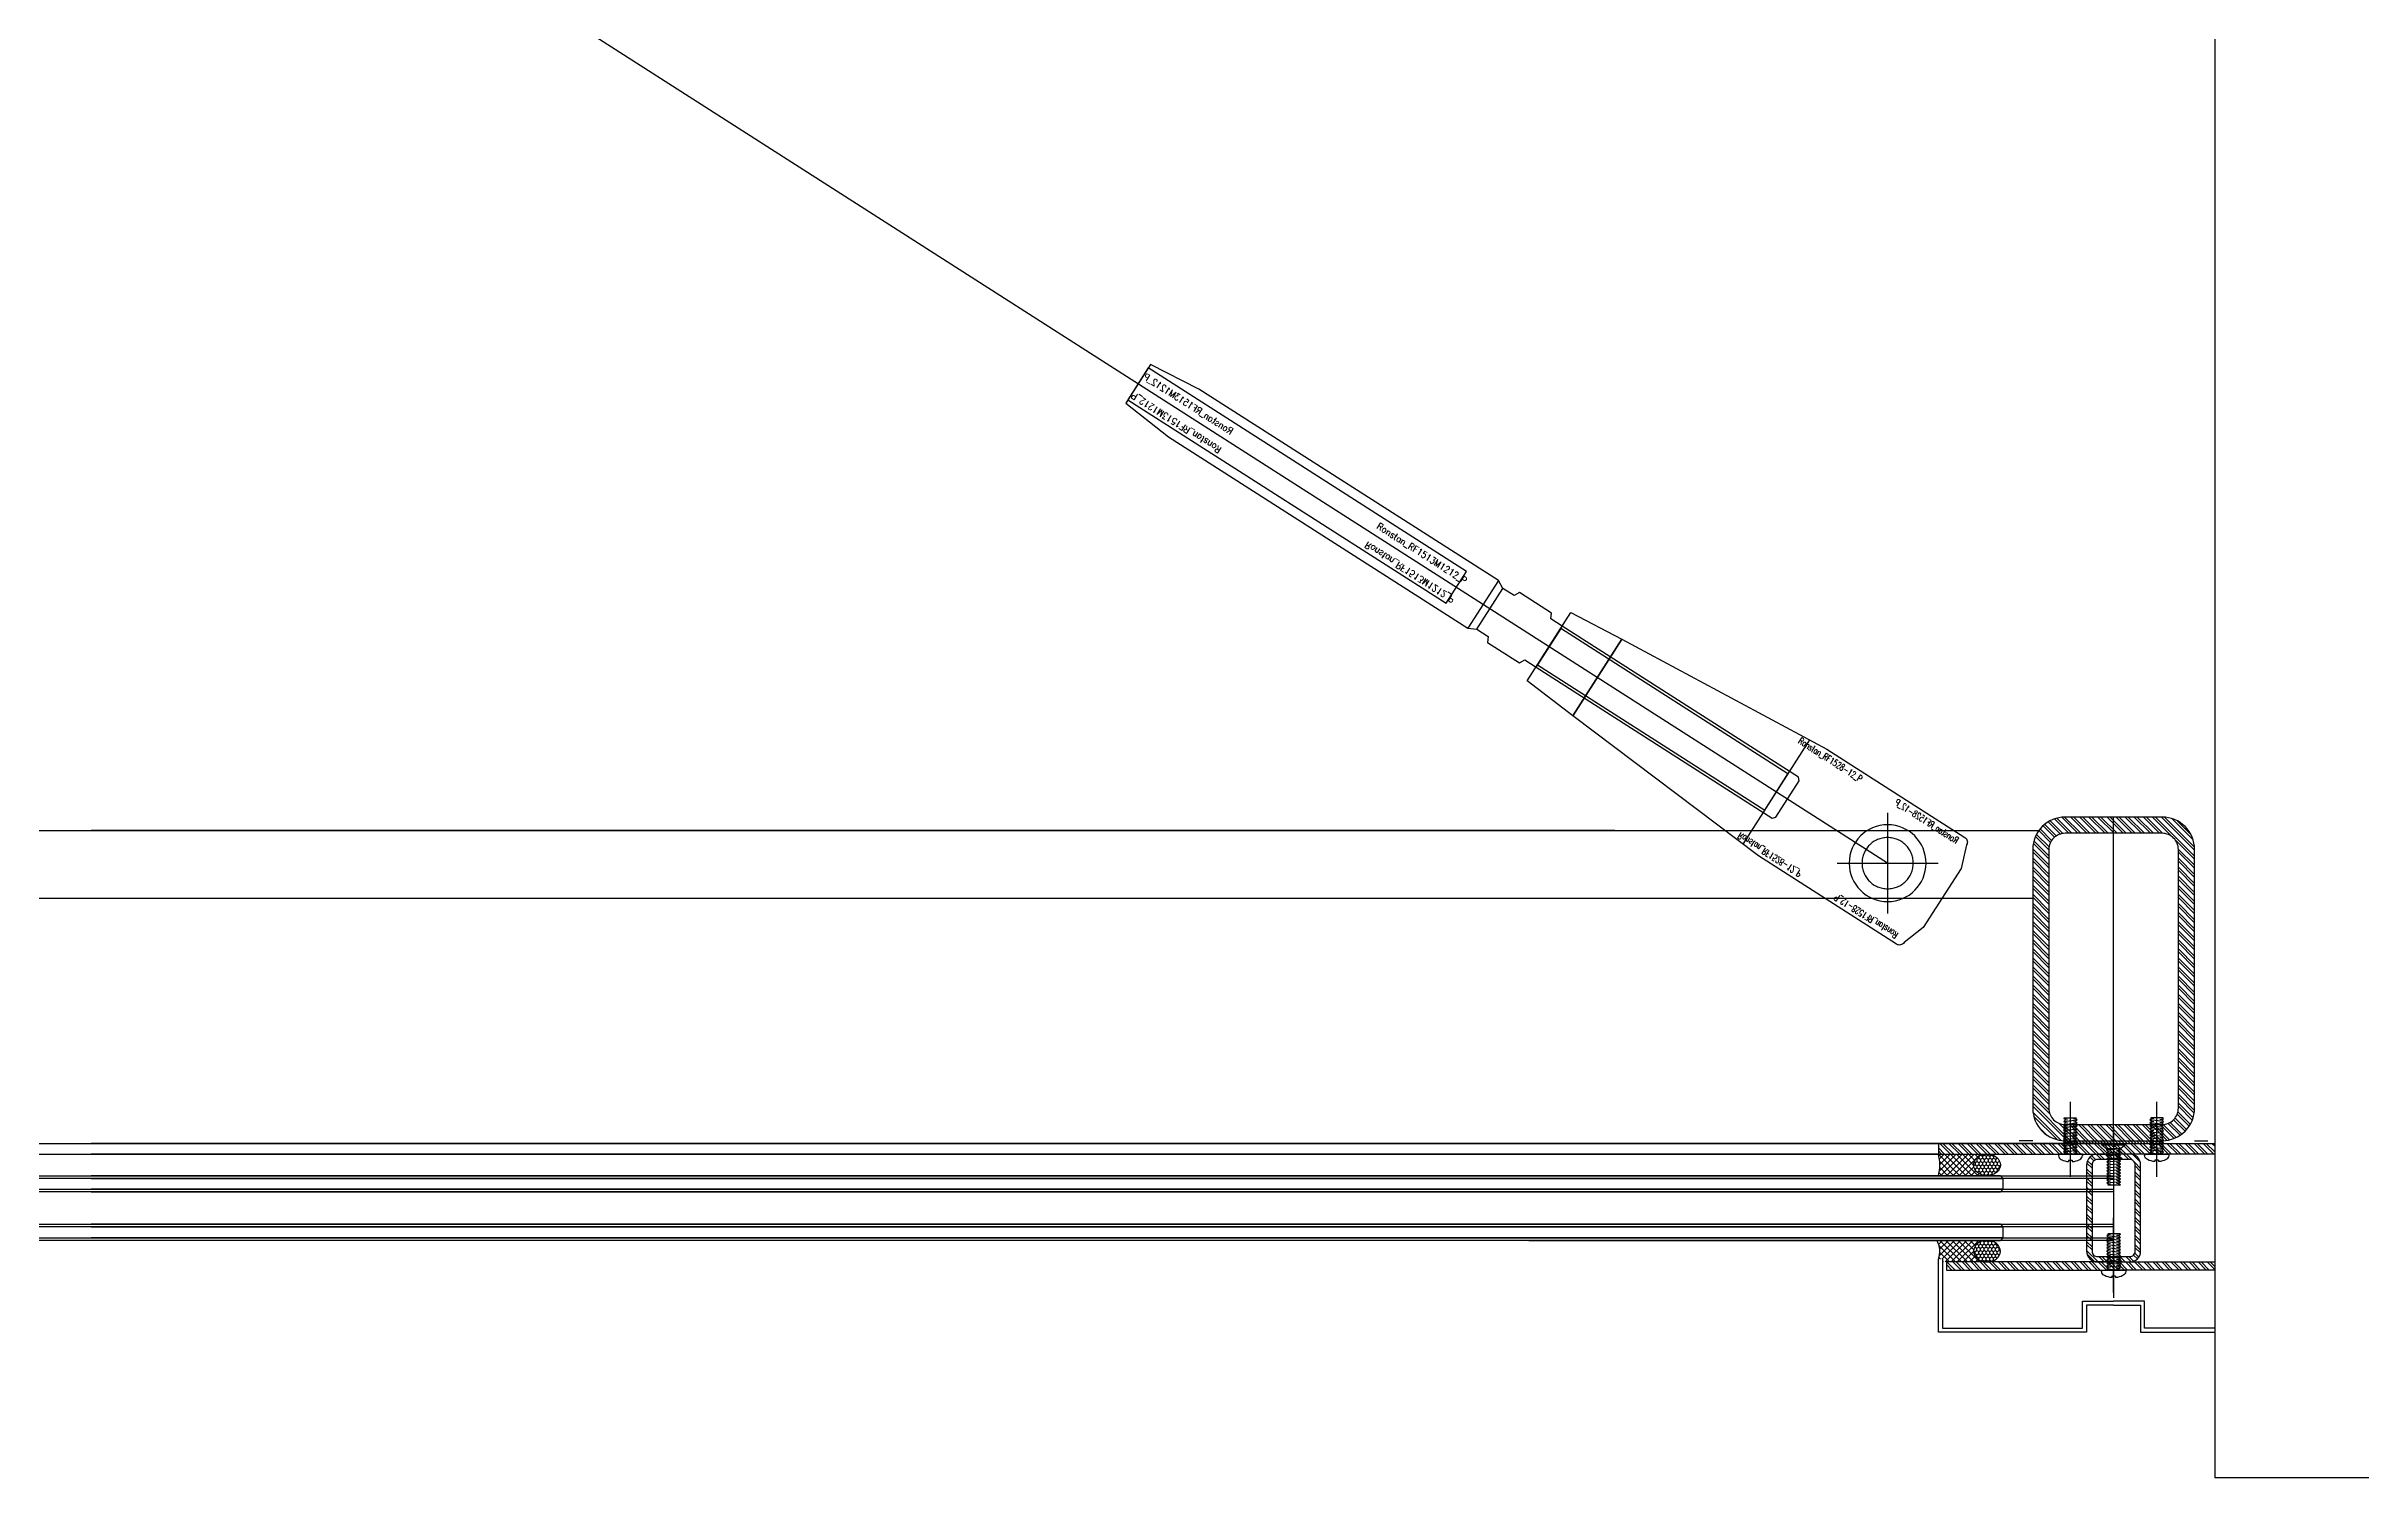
# Model space of a CAD drawing. Extents: x -163000 to 184253, y -124935 to 90032.
# Drawn here: x -106517 to -105658, y 34432 to 34963 of the extents above; entities that cross this region are included whole.
import ezdxf

# ---------------------------------------------------------------- set-up
doc = ezdxf.new("R2010")
doc.units = 0
doc.header["$LTSCALE"] = 1000
doc.header["$MEASUREMENT"] = 0
doc.linetypes.add('CENTER', pattern=[2, 1.25, -0.25, 0.25, -0.25])
doc.linetypes.add('HIDDEN', pattern=[0.375, 0.25, -0.125])
doc.layers.get('0').update_dxf_attribs({"linetype": 'CONTINUOUS'})
for name, color, linetype in [('2', 7, 'CONTINUOUS'), ('5', 5, 'CENTER'), ('Aux (not print)', 11, 'CONTINUOUS'), ('Die No(Not Print)', 11, 'CONTINUOUS'), ('glass-p', 1, 'CONTINUOUS'), ('SS Cable', 9, 'CONTINUOUS'), ('Steel', 30, 'CONTINUOUS'), ('wal', 3, 'CONTINUOUS')]:
    doc.layers.add(name, color=color, linetype=linetype)
doc.styles.add('ROMANS', font='romans', dxfattribs={"width": 0.9})
pattern_1 = [(135, (-25377.6827, 67959.8847), (-1.122532015, -1.122532015), []), (225, (-25377.6827, 67959.8847), (1.122532015, -1.122532015), [])]

# ---------------------------------------------------------------- blocks, each defined once
blk = doc.blocks.new('M5P-12')
at = {"layer": '2'}
for p, q in [((364.54, 386.28), (367.99, 386.28)), ((364.54, 385.78), (364.54, 386.28)), ((364.54, 385.78), (367.99, 385.78)), ((364.54, 385.78), (366.19, 384.48)), ((370.69, 384.48), (366.19, 383.98)), ((370.69, 384.48), (366.19, 384.48)), ((366.19, 383.98), (366.19, 384.48)), ((368.89, 384.28), (366.19, 383.98)), ((366.63, 383.53), (366.19, 383.98)), ((366.63, 383.53), (366.19, 382.98)), ((370.69, 383.48), (366.19, 382.98)), ((366.79, 382.55), (366.19, 382.98)), ((366.79, 382.55), (366.19, 381.98)), ((370.69, 382.48), (366.19, 381.98)), ((366.79, 381.55), (366.19, 381.98)), ((366.79, 381.55), (366.19, 380.98)), ((370.69, 381.48), (366.19, 380.98)), ((366.79, 380.55), (366.19, 380.98)), ((366.79, 380.55), (366.19, 379.98)), ((370.69, 380.48), (366.19, 379.98)), ((366.79, 379.55), (366.19, 379.98)), ((366.79, 379.55), (366.19, 378.98)), ((370.69, 379.48), (366.19, 378.98)), ((366.79, 378.55), (366.19, 378.98)), ((367.44, 383.62), (366.63, 383.53)), ((367.44, 383.62), (366.79, 383.55)), ((367.44, 382.62), (366.79, 382.55)), ((367.44, 381.62), (366.79, 381.55)), ((367.44, 380.62), (366.79, 380.55)), ((367.44, 379.62), (366.79, 379.55)), ((367.99, 385.38), (368.89, 385.38)), ((368.89, 386.28), (372.35, 386.28)), ((368.89, 385.78), (372.35, 385.78)), ((370.09, 383.91), (369.44, 383.84)), ((370.09, 383.91), (369.44, 383.84)), ((370.09, 382.91), (369.44, 382.84)), ((370.09, 381.91), (369.44, 381.84)), ((370.09, 380.91), (369.44, 380.84)), ((370.09, 379.91), (369.44, 379.84)), ((370.09, 378.91), (369.44, 378.84)), ((370.09, 383.91), (370.69, 384.48)), ((370.09, 383.91), (370.48, 384.28)), ((370.09, 383.91), (370.69, 383.48)), ((370.09, 382.91), (370.69, 383.48)), ((370.09, 382.91), (370.69, 382.48)), ((370.09, 381.91), (370.69, 382.48)), ((370.09, 381.91), (370.69, 381.48)), ((370.09, 380.91), (370.69, 381.48)), ((370.09, 380.91), (370.69, 380.48)), ((370.09, 379.91), (370.69, 380.48)), ((370.09, 379.91), (370.69, 379.48)), ((370.09, 378.91), (370.69, 379.48)), ((370.09, 378.91), (370.69, 378.48)), ((372.35, 385.78), (370.69, 384.48)), ((372.35, 385.78), (372.35, 386.28)), ((366.79, 378.55), (366.19, 377.98)), ((370.69, 378.48), (366.19, 377.98)), ((366.79, 377.55), (366.19, 377.98)), ((366.79, 377.55), (366.19, 376.98)), ((370.69, 377.48), (366.19, 376.98)), ((366.79, 376.55), (366.19, 376.98)), ((366.79, 376.55), (366.19, 375.98)), ((370.69, 376.48), (366.19, 375.98)), ((366.79, 375.55), (366.19, 375.98)), ((366.79, 375.55), (366.19, 374.98)), ((370.69, 375.48), (366.19, 374.98)), ((366.79, 374.55), (366.19, 374.98)), ((366.79, 374.55), (366.19, 373.98)), ((370.69, 374.48), (366.19, 373.98)), ((366.79, 373.55), (366.19, 373.98)), ((366.79, 373.55), (366.19, 372.98)), ((370.69, 373.48), (366.19, 372.98)), ((366.79, 372.55), (366.19, 372.98)), ((366.79, 372.55), (366.51, 372.28)), ((370.48, 372.28), (366.51, 372.28)), ((367.44, 378.62), (366.79, 378.55)), ((367.44, 377.62), (366.79, 377.55)), ((367.44, 376.62), (366.79, 376.55)), ((367.44, 375.62), (366.79, 375.55)), ((367.44, 374.62), (366.79, 374.55)), ((367.44, 373.62), (366.79, 373.55)), ((367.44, 372.62), (366.79, 372.55)), ((370.69, 372.48), (368.89, 372.28)), ((370.09, 377.91), (369.44, 377.84)), ((370.09, 376.91), (369.44, 376.84)), ((370.09, 375.91), (369.44, 375.84)), ((370.09, 374.91), (369.44, 374.84)), ((370.09, 373.91), (369.44, 373.84)), ((370.09, 372.91), (369.44, 372.84)), ((370.09, 377.91), (370.69, 378.48)), ((370.09, 377.91), (370.69, 377.48)), ((370.09, 376.91), (370.69, 377.48)), ((370.09, 376.91), (370.69, 376.48)), ((370.09, 375.91), (370.69, 376.48)), ((370.09, 375.91), (370.69, 375.48)), ((370.09, 374.91), (370.69, 375.48)), ((370.09, 374.91), (370.69, 374.48)), ((370.09, 373.91), (370.69, 374.48)), ((370.09, 373.91), (370.69, 373.48)), ((370.09, 372.91), (370.69, 373.48)), ((370.09, 372.91), (370.69, 372.48)), ((370.48, 372.28), (370.69, 372.48))]:
    blk.add_line(p, q, dxfattribs=at)
at = {"layer": '5', "color": 2}
blk.add_line((368.44, 391.72), (368.44, 364.55), dxfattribs=at)
at = {"layer": '5'}
for p, q in [((367.99, 385.38), (367.99, 386.28)), ((368.89, 385.38), (368.89, 386.28))]:
    blk.add_line(p, q, dxfattribs=at)
blk = doc.blocks.new('4.5')
at = {"layer": '2'}
for p, q in [((-226398.88, -193297.85), (-226399.49, -193298.42)), ((-226399.49, -193298.42), (-226394.98, -193297.92)), ((-226398.89, -193298.85), (-226399.49, -193298.42)), ((-226398.89, -193298.85), (-226399.49, -193299.42)), ((-226399.49, -193299.42), (-226394.99, -193298.92)), ((-226398.89, -193299.85), (-226399.49, -193299.42)), ((-226398.89, -193299.85), (-226399.49, -193300.42)), ((-226399.49, -193300.42), (-226394.99, -193299.92)), ((-226399.27, -193295.22), (-226399.48, -193295.42)), ((-226399.48, -193295.42), (-226397.68, -193295.22)), ((-226398.88, -193295.85), (-226399.48, -193295.42)), ((-226398.88, -193295.85), (-226399.48, -193296.42)), ((-226399.48, -193296.42), (-226394.98, -193295.92)), ((-226398.88, -193296.85), (-226399.48, -193296.42)), ((-226398.88, -193296.85), (-226399.48, -193297.42)), ((-226399.48, -193297.42), (-226394.98, -193296.92)), ((-226398.88, -193297.85), (-226399.48, -193297.42)), ((-226399.27, -193295.22), (-226395.3, -193295.22)), ((-226398.89, -193298.85), (-226398.24, -193298.78)), ((-226398.89, -193299.85), (-226398.24, -193299.78)), ((-226398.88, -193295.85), (-226398.23, -193295.78)), ((-226398.88, -193296.85), (-226398.23, -193296.78)), ((-226398.88, -193297.85), (-226398.23, -193297.78)), ((-226396.24, -193298.56), (-226395.59, -193298.48)), ((-226396.24, -193299.56), (-226395.59, -193299.48)), ((-226396.23, -193295.56), (-226395.58, -193295.48)), ((-226396.23, -193296.56), (-226395.58, -193296.48)), ((-226396.23, -193297.56), (-226395.58, -193297.48)), ((-226395.59, -193298.48), (-226394.98, -193297.92)), ((-226395.59, -193298.48), (-226394.99, -193298.92)), ((-226395.59, -193299.48), (-226394.99, -193298.92)), ((-226395.59, -193299.48), (-226394.99, -193299.92)), ((-226395.59, -193300.48), (-226394.99, -193299.92)), ((-226395.58, -193295.48), (-226395.3, -193295.22)), ((-226395.58, -193295.48), (-226394.98, -193295.92)), ((-226395.58, -193296.48), (-226394.98, -193295.92)), ((-226395.58, -193296.48), (-226394.98, -193296.92)), ((-226395.58, -193297.48), (-226394.98, -193296.92)), ((-226395.58, -193297.48), (-226394.98, -193297.92)), ((-226401.24, -193307.22), (-226401.24, -193307.72)), ((-226393.24, -193307.22), (-226401.24, -193307.22)), ((-226398.89, -193300.85), (-226399.49, -193300.42)), ((-226398.89, -193300.85), (-226399.49, -193301.42)), ((-226399.49, -193301.42), (-226394.99, -193300.92)), ((-226398.89, -193301.85), (-226399.49, -193301.42)), ((-226398.89, -193301.85), (-226399.49, -193302.42)), ((-226399.49, -193302.42), (-226394.99, -193301.92)), ((-226398.89, -193302.85), (-226399.49, -193302.42)), ((-226398.89, -193302.85), (-226399.49, -193303.42)), ((-226399.49, -193303.42), (-226394.99, -193302.92)), ((-226398.89, -193303.85), (-226399.49, -193303.42)), ((-226398.89, -193303.85), (-226399.49, -193304.42)), ((-226399.49, -193304.42), (-226394.99, -193303.92)), ((-226398.89, -193304.85), (-226399.49, -193304.42)), ((-226398.89, -193304.85), (-226399.49, -193305.42)), ((-226399.49, -193305.42), (-226394.99, -193304.92)), ((-226398.89, -193305.85), (-226399.49, -193305.42)), ((-226398.89, -193305.85), (-226399.49, -193306.42)), ((-226399.49, -193306.42), (-226394.99, -193305.92)), ((-226398.89, -193306.85), (-226399.49, -193306.42)), ((-226398.89, -193306.85), (-226399.28, -193307.22)), ((-226398.89, -193300.85), (-226398.24, -193300.78)), ((-226398.89, -193301.85), (-226398.24, -193301.78)), ((-226398.89, -193302.85), (-226398.24, -193302.78)), ((-226398.89, -193303.85), (-226398.24, -193303.78)), ((-226398.89, -193304.85), (-226398.24, -193304.78)), ((-226398.89, -193305.85), (-226398.24, -193305.78)), ((-226398.89, -193306.85), (-226398.24, -193306.78)), ((-226397.69, -193307.22), (-226394.99, -193306.92)), ((-226396.24, -193300.56), (-226395.59, -193300.48)), ((-226396.24, -193301.56), (-226395.59, -193301.48)), ((-226396.24, -193302.56), (-226395.59, -193302.48)), ((-226396.24, -193303.56), (-226395.59, -193303.48)), ((-226396.24, -193304.56), (-226395.59, -193304.48)), ((-226396.24, -193305.56), (-226395.59, -193305.48)), ((-226396.24, -193306.56), (-226395.59, -193306.48)), ((-226395.59, -193300.48), (-226394.99, -193300.92)), ((-226395.59, -193301.48), (-226394.99, -193300.92)), ((-226395.59, -193301.48), (-226394.99, -193301.92)), ((-226395.59, -193302.48), (-226394.99, -193301.92)), ((-226395.59, -193302.48), (-226394.99, -193302.92)), ((-226395.59, -193303.48), (-226394.99, -193302.92)), ((-226395.59, -193303.48), (-226394.99, -193303.92)), ((-226395.59, -193304.48), (-226394.99, -193303.92)), ((-226395.59, -193304.48), (-226394.99, -193304.92)), ((-226395.59, -193305.48), (-226394.99, -193304.92)), ((-226395.59, -193305.48), (-226394.99, -193305.92)), ((-226395.59, -193306.48), (-226394.99, -193305.92)), ((-226395.59, -193306.48), (-226394.99, -193306.92)), ((-226395.31, -193307.22), (-226394.99, -193306.92)), ((-226393.24, -193307.22), (-226393.24, -193307.72)), ((-226397.84, -193309.21), (-226396.64, -193309.21)), ((-226397.84, -193309.21), (-226397.84, -193309.69)), ((-226396.64, -193309.21), (-226396.64, -193309.69))]:
    blk.add_line(p, q, dxfattribs=at)
for centre, radius, start, end in [((-226399.49, -193307.45), 1.76, 188.64117, 243.49267), ((-226394.98, -193307.45), 1.76, 296.47342, 351.32493), ((-226397.24, -193302.64), 7.08, 244.52349, 265.12164), ((-226397.24, -193302.64), 7.08, 274.84445, 295.4426)]:
    blk.add_arc(centre, radius, start, end, dxfattribs=at)
at = {"layer": '5', "color": 2}
blk.add_line((-226397.24, -193314.66), (-226397.23, -193289.95), dxfattribs=at)
blk = doc.blocks.new('Ronstan_RF1528-12_P')
at = {"layer": 'Aux (not print)', "linetype": 'HIDDEN'}
blk.add_circle((0, 0), 9.5, dxfattribs=at)
at = {"layer": 'Aux (not print)'}
for p in [(0, 0), (149, 0)]:
    blk.add_point(p, dxfattribs=at)
at = {"layer": 'SS Cable', "color": 8, "linetype": 'HIDDEN'}
blk.add_line((49, 22.94), (49, -22.97), dxfattribs=at)
at = {"layer": 'SS Cable', "color": 0, "linetype": 'ByBlock'}
blk.add_lwpolyline([(-19, 23.5, 0.414214), (-21, 21.5), (-24, 13), (-24, -13), (-21, -21.53, 0.414214), (-19, -23.53), (41.72, -23.53), (127.76, -16.89), (127.76, 16.89), (41.72, 23.5)], format="xyb", close=True, dxfattribs=at)
blk.add_lwpolyline([(127.76, -16.89), (149, -15.01), (149, 15.01), (127.76, 16.89)], close=True, dxfattribs=at)
at = {"layer": 'SS Cable', "color": 8, "linetype": 'HIDDEN'}
blk.add_lwpolyline([(49, 8), (149, 8), (149, -8), (49, -8)], close=True, dxfattribs=at)
at = {"layer": 'Steel', "color": 8}
blk.add_circle((0, 0), 14.25, dxfattribs=at)
at = {"layer": 'Aux (not print)', "style": 'ROMANS', "width": 0.7}
for text_generation_flag, p in [(6, (-17.5, 19.63)), (4, (52.16, 19.63))]:
    blk.add_text('Ronstan_RF1528-12_P', height=2.5, rotation=180, dxfattribs=dict(at, text_generation_flag=text_generation_flag)).set_placement(p)
for text_generation_flag, p in [(4, (-17.5, -19.63)), (6, (52.16, -19.63))]:
    blk.add_text('Ronstan_RF1528-12_P', height=2.5, dxfattribs=dict(at, text_generation_flag=text_generation_flag)).set_placement(p)
blk = doc.blocks.new('Ronstan_RF1513M1212_P')
at = {"layer": 'Aux (not print)', "linetype": 'HIDDEN'}
blk.add_lwpolyline([(0, -9), (-103.95, -9), (-104.95, -8), (-104.95, 8), (-103.95, 9), (0, 9)], dxfattribs=at)
blk.add_lwpolyline([(180.92, -7), (40.92, -7), (40.92, 7), (180.92, 7)], close=True, dxfattribs=at)
at = {"layer": 'Aux (not print)'}
for p in [(0, 0), (180.92, 0)]:
    blk.add_point(p, dxfattribs=at)
at = {"layer": 'SS Cable', "linetype": 'ByBlock'}
blk.add_line((26.08, -9), (26.08, 9), dxfattribs=at)
blk.add_line((26.08, -9), (26.08, 9), dxfattribs=at)
at = {"layer": 'SS Cable', "color": 0, "linetype": 'ByBlock'}
for points in [[(0, 9), (5, 9), (6, 11), (20.08, 11), (21.08, 9), (26.08, 9), (29.08, 10.5), (160.92, 10.5), (180.92, 8.5), (180.92, -8.5), (160.92, -10.5), (29.08, -10.5), (26.08, -9), (21.08, -9), (20.08, -11), (6, -11), (5, -9), (0, -9)], [(26.08, 9), (29.08, 10.5), (29.08, -10.5), (26.08, -9)]]:
    blk.add_lwpolyline(points, close=True, dxfattribs=at)
at = {"layer": 'Die No(Not Print)', "extrusion": (0, 0, -1), "char_height": 2.5, "width": 32.6375, "attachment_point": 1, "style": 'ROMANS'}
for insert, text_direction in [((77.77, 5), (-1, 0, 0)), ((141.89, -5.83), (1, 0, 0))]:
    blk.add_mtext('Ronstan_RF1513M1212_P', dxfattribs=dict(at, insert=insert, text_direction=text_direction))
at = {"layer": 'Die No(Not Print)', "insert": (141.89, 5), "char_height": 2.5, "width": 32.6375, "attachment_point": 1, "style": 'ROMANS'}
blk.add_mtext('Ronstan_RF1513M1212_P', dxfattribs=at)
at = {"layer": 'Die No(Not Print)', "insert": (77.77, -5.83), "char_height": 2.5, "width": 32.6375, "attachment_point": 1, "rotation": 180, "style": 'ROMANS'}
blk.add_mtext('Ronstan_RF1513M1212_P', dxfattribs=at)
blk = doc.blocks.new('s2118a')
at = {"layer": 'glass-p'}
h = blk.add_hatch(dxfattribs=at)
h.set_pattern_fill('ANSI32', color=256, scale=0.25, angle=90, style=0)
h.set_pattern_definition([(135, (-25273.6782, 67639.3086), (-1.68379802, -1.68379802), []), (135, (-25273.6782, 67640.4311), (-1.68379802, -1.68379802), [])])
h.paths.add_polyline_path([(-105767.897, 34677.132, 0.4142136), (-105779.897, 34665.132), (-105779.897, 34569.132, 0.4142136), (-105767.897, 34557.132), (-105731.897, 34557.132, 0.4142136), (-105719.897, 34569.132), (-105719.897, 34665.132, 0.4142136), (-105731.897, 34677.132)])
h.paths.add_polyline_path([(-105767.897, 34563.132, -0.4142136), (-105773.897, 34569.132), (-105773.897, 34665.132, -0.4142136), (-105767.897, 34671.132), (-105731.897, 34671.132, -0.4142136), (-105725.897, 34665.132), (-105725.897, 34569.132, -0.4142136), (-105731.897, 34563.132)], flags=16)
h = blk.add_hatch(dxfattribs=at)
h.set_pattern_fill('ANSI32', color=256, scale=0.25, angle=90, style=0)
h.set_pattern_definition([(135, (-26481.8641, 67846.1734), (-1.68379802, -1.68379802), []), (135, (-26481.8641, 67847.296), (-1.68379802, -1.68379802), [])])
h.paths.add_polyline_path([(-105712.4, 34552.132), (-105712.4, 34556.132), (-105814.897, 34556.132), (-105814.897, 34552.132)])
h = blk.add_hatch(dxfattribs=at)
h.set_pattern_fill('ANSI31', color=256, scale=0.25, angle=90, style=0)
h.set_pattern_definition([(135, (-25377.6827, 67960.8847), (-0.5612660076, -0.5612660076), [])])
h.paths.add_polyline_path([(-105749.897, 34557.132), (-105749.897, 34556.132), (-105731.897, 34556.132), (-105731.897, 34557.132)])
h.paths.add_polyline_path([(-105767.897, 34557.132), (-105767.897, 34556.132), (-105749.897, 34556.132), (-105749.897, 34557.132)])
h = blk.add_hatch(dxfattribs=at)
h.set_pattern_fill('ANSI37', color=256, scale=0.5, angle=90, style=0)
h.set_pattern_definition(pattern_1)
edge = h.paths.add_edge_path()
edge.add_ellipse((-105796.854, 34548.132), major_axis=(-4.957, 0), ratio=0.8069186, start_angle=270, end_angle=450, ccw=False)
edge.add_line((-105797.08, 34544.132), (-105814.897, 34544.132))
edge.add_arc((-105829.277, 34548.132), 14.926, 344.455131, 375.544869)
edge.add_line((-105814.897, 34552.132), (-105797.08, 34552.132))
h = blk.add_hatch(dxfattribs=at)
h.set_pattern_fill('HONEY', color=256, scale=0.25, angle=90, style=0)
h.set_pattern_definition([(270, (-186122.1108, 1104.3795), (0.6874075, -1.190625), [0.79375, -1.5875]), (30, (-186122.1108, 1104.3795), (0.6874077464, 1.190624858), [0.79375, -1.5875]), (330, (-186122.1108, 1104.3795), (1.3748152464, -1.42e-07), [-1.5875, 0.79375])])
edge = h.paths.add_edge_path()
edge.add_ellipse((-105796.854, 34548.132), major_axis=(-4.957, 0), ratio=0.8069186, start_angle=0, end_angle=360)
h = blk.add_hatch(dxfattribs=at)
h.set_pattern_fill('ANSI32', color=256, scale=0.25, angle=90, style=0)
h.set_pattern_definition([(135, (-25351.6796, 68130.4415), (-1.68379802, -1.68379802), []), (135, (-25351.6796, 68131.564), (-1.68379802, -1.68379802), [])])
h.paths.add_polyline_path([(-105743.897, 34512.132, 0.4142136), (-105739.897, 34516.132), (-105739.897, 34548.132, 0.4142136), (-105743.897, 34552.132), (-105755.897, 34552.132, 0.4142136), (-105759.897, 34548.132), (-105759.897, 34516.132, 0.4142136), (-105755.897, 34512.132)])
h.paths.add_polyline_path([(-105743.897, 34514.132, 0.4142136), (-105741.897, 34516.132), (-105741.897, 34548.132, 0.4142136), (-105743.897, 34550.132), (-105755.897, 34550.132, 0.4142136), (-105757.897, 34548.132), (-105757.897, 34516.132, 0.4142136), (-105755.897, 34514.132)], flags=16)
h = blk.add_hatch(dxfattribs=at)
h.set_pattern_fill('ANSI37', color=256, scale=0.5, angle=90, style=0)
h.set_pattern_definition(pattern_1)
edge = h.paths.add_edge_path()
edge.add_ellipse((-105796.854, 34516.132), major_axis=(-4.957, 0), ratio=0.8069186, start_angle=-90, end_angle=90)
edge.add_line((-105796.854, 34512.132), (-105811.897, 34512.132))
edge.add_line((-105811.897, 34512.132), (-105813.397, 34512.132))
edge.add_line((-105813.397, 34512.132), (-105813.397, 34513.132))
edge.add_line((-105813.397, 34513.132), (-105814.897, 34513.132))
edge.add_arc((-105822.532, 34516.011), 8.16, 339.343567, 380.656433)
edge.add_line((-105814.897, 34518.889), (-105814.897, 34520.132))
edge.add_line((-105814.897, 34520.132), (-105796.854, 34520.132))
h.paths.add_polyline_path([(-105814.897, 34520.132), (-105814.897, 34518.889, 0.0422637), (-105815.489, 34520.132)])
h = blk.add_hatch(dxfattribs=at)
h.set_pattern_fill('HONEY', color=256, scale=0.25, angle=90, style=0)
h.set_pattern_definition([(90, (-186122.1108, 67959.8847), (0.6874075, 1.190625), [0.79375, -1.5875]), (330, (-186122.1108, 67959.8847), (0.6874077464, -1.190624858), [0.79375, -1.5875]), (30, (-186122.1108, 67959.8847), (1.3748152464, 1.42e-07), [-1.5875, 0.79375])])
edge = h.paths.add_edge_path()
edge.add_ellipse((-105796.854, 34516.132), major_axis=(-4.957, 0), ratio=0.8069186, start_angle=0, end_angle=360, ccw=False)
h = blk.add_hatch(dxfattribs=at)
h.set_pattern_fill('ANSI32', color=256, scale=0.25, angle=90, style=0)
h.set_pattern_definition([(135, (-25350.9437, 68164.5955), (-1.68379802, -1.68379802), []), (135, (-25350.9437, 68165.718), (-1.68379802, -1.68379802), [])])
h.paths.add_polyline_path([(-105712.4, 34509.132), (-105712.4, 34512.132), (-105811.897, 34512.132), (-105811.897, 34509.132)])
for p, q in [((-105833.711, 34660.064), (-107129.897, 35489.106)), ((-105833.711, 34678.768), (-105833.711, 34641.36)), ((-105749.897, 34557.132), (-105749.897, 34677.132)), ((-107064.897, 34672.132), (-105777.644, 34672.132)), ((-105934.903, 34672.132), (-106499.9, 34672.132)), ((-105852.415, 34660.064), (-105815.007, 34660.064)), ((-107064.897, 34647.132), (-105779.897, 34647.132)), ((-107184.897, 34556.132), (-105749.898, 34556.132)), ((-105814.903, 34556.132), (-106499.9, 34556.132)), ((-105749.897, 34556.132), (-105814.897, 34556.132)), ((-105814.897, 34556.132), (-105814.897, 34552.132)), ((-105779.897, 34557.132), (-105784.897, 34557.132)), ((-105767.897, 34556.132), (-105767.897, 34557.132)), ((-105764.397, 34553.132), (-105763.397, 34553.132)), ((-105749.397, 34556.132), (-105750.397, 34556.132)), ((-105749.897, 34556.132), (-105712.4, 34556.132)), ((-105749.897, 34554.132), (-105749.897, 34498.808)), ((-105731.897, 34556.132), (-105731.897, 34557.132)), ((-105719.897, 34557.132), (-105714.897, 34557.132)), ((-107184.897, 34552.132), (-105749.898, 34552.132)), ((-105814.903, 34552.132), (-106499.9, 34552.132)), ((-105814.897, 34552.132), (-105749.897, 34552.132)), ((-105712.4, 34552.132), (-105749.897, 34552.132)), ((-105749.898, 34543.132), (-107208.897, 34543.132)), ((-107208.897, 34539.132), (-105749.898, 34539.132)), ((-106499.9, 34543.132), (-105790.903, 34543.132)), ((-105790.903, 34539.132), (-106499.9, 34539.132)), ((-105749.898, 34525.132), (-107208.897, 34525.132)), ((-107208.897, 34521.132), (-105749.898, 34521.132)), ((-106499.9, 34525.132), (-105790.903, 34525.132)), ((-105790.903, 34521.132), (-106499.9, 34521.132)), ((-105814.897, 34486.132), (-105814.897, 34513.132)), ((-105813.397, 34513.132), (-105813.397, 34487.632)), ((-105749.897, 34512.132), (-105811.897, 34512.132)), ((-105811.897, 34512.132), (-105811.897, 34509.132)), ((-105749.897, 34512.132), (-105712.4, 34512.132)), ((-105811.897, 34509.132), (-105749.897, 34509.132)), ((-105712.4, 34509.132), (-105749.897, 34509.132)), ((-105761.397, 34487.632), (-105761.397, 34497.632)), ((-105761.397, 34497.632), (-105749.897, 34497.632)), ((-105749.897, 34496.132), (-105759.897, 34496.132)), ((-105759.897, 34496.132), (-105759.897, 34486.132)), ((-105738.397, 34497.632), (-105749.897, 34497.632)), ((-105749.897, 34496.132), (-105739.897, 34496.132)), ((-105739.897, 34496.132), (-105739.897, 34486.132)), ((-105738.397, 34487.632), (-105738.397, 34497.632)), ((-105759.897, 34486.132), (-105814.897, 34486.132)), ((-105813.397, 34487.632), (-105761.397, 34487.632)), ((-105739.897, 34486.132), (-105712.4, 34486.132)), ((-105712.4, 34487.632), (-105738.397, 34487.632))]:
    blk.add_line(p, q, dxfattribs=at)
for points in [[(-105719.897, 34665.132, 0.4142136), (-105731.897, 34677.132), (-105767.897, 34677.132, 0.4142136), (-105779.897, 34665.132), (-105779.897, 34569.132, 0.4142136), (-105767.897, 34557.132), (-105731.897, 34557.132, 0.4142136), (-105719.897, 34569.132)], [(-105725.897, 34665.132, 0.4142136), (-105731.897, 34671.132), (-105767.897, 34671.132, 0.4142136), (-105773.897, 34665.132), (-105773.897, 34569.132, 0.4142136), (-105767.897, 34563.132), (-105731.897, 34563.132, 0.4142136), (-105725.897, 34569.132)], [(-105743.897, 34512.132, 0.4142136), (-105739.897, 34516.132), (-105739.897, 34548.132, 0.4142136), (-105743.897, 34552.132), (-105755.897, 34552.132, 0.4142136), (-105759.897, 34548.132), (-105759.897, 34516.132, 0.4142136), (-105755.897, 34512.132)], [(-105743.897, 34514.132, 0.4142136), (-105741.897, 34516.132), (-105741.897, 34548.132, 0.4142136), (-105743.897, 34550.132), (-105755.897, 34550.132, 0.4142136), (-105757.897, 34548.132), (-105757.897, 34516.132, 0.4142136), (-105755.897, 34514.132)]]:
    blk.add_lwpolyline(points, format="xyb", close=True, dxfattribs=at)
for points in [[(-105749.898, 34538.132), (-107207.897, 34538.132), (-107208.897, 34539.132), (-107208.897, 34543.132), (-107207.897, 34544.132), (-105749.898, 34544.132)], [(-106499.9, 34538.132), (-105791.903, 34538.132), (-105790.903, 34539.132), (-105790.903, 34543.132), (-105791.903, 34544.132), (-106499.9, 34544.132)], [(-105749.898, 34520.132), (-107207.897, 34520.132), (-107208.897, 34521.132), (-107208.897, 34525.132), (-107207.897, 34526.132), (-105749.898, 34526.132)], [(-105966.787, 34520.132), (-105791.903, 34520.132), (-105790.903, 34521.132), (-105790.903, 34525.132), (-105791.903, 34526.132), (-106499.9, 34526.132)]]:
    blk.add_lwpolyline(points, dxfattribs=at)
for centre, radius, start, end in [((-105829.277, 34548.132), 14.926, 344.455131, 15.544869), ((-105822.532, 34516.011), 8.16, 339.343567, 30.336804)]:
    blk.add_arc(centre, radius, start, end, dxfattribs=at)
blk.add_ellipse((-105796.854, 34548.132), major_axis=(-4.957, 0), ratio=0.8069186, dxfattribs=at)
at = {"layer": 'glass-p', "extrusion": (0, 0, -1)}
blk.add_ellipse((-105796.854, 34516.132), major_axis=(-4.957, 0), ratio=0.8069186, dxfattribs=at)
at = {"layer": 'wal'}
blk.add_line((-105462.4, 34432.126), (-105712.4, 34432.126), dxfattribs=at)
blk.add_lwpolyline([(-105712.4, 36032.126), (-105712.4, 34432.126)], dxfattribs=at)
at = {"layer": 'glass-p', "xscale": -1, "rotation": 327.3969560733384}
for name, p in [('Ronstan_RF1513M1212_P', (-105959.232, 34740.347)), ('Ronstan_RF1528-12_P', (-105833.711, 34660.064))]:
    blk.add_blockref(name, p, dxfattribs=at)
at = {"layer": 'glass-p'}
for name, p, xscale, yscale, zscale in [('4.5', (148931.007, 252022.762), 1.125000049243681, 1.125000049243681, 1.125000049243681), ('4.5', (-360430.8, 252022.761), -1.125000049243681, 1.125000049258233, 1.125000049255118), ('M5P-12', (-106159.276, 34126.933), 1.111111111124046, 1.111111111124046, 1.111111111124046), ('4.5', (-360446.8, 251979.761), -1.125000049243681, 1.125000049258233, 1.125000049255118)]:
    blk.add_blockref(name, p, dxfattribs=dict(at, xscale=xscale, yscale=yscale, zscale=zscale))

msp = doc.modelspace()

# ---------------------------------------------------------------- block references
msp.add_blockref('s2118a', (0, 0))

doc.saveas('drawing.dxf')
